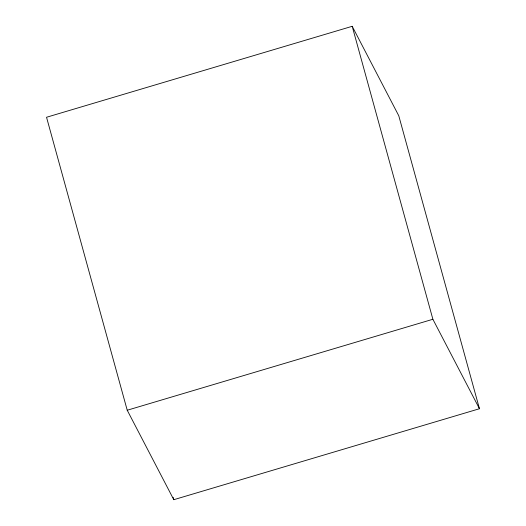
<?xml version="1.0" encoding="UTF-8"?>
<svg xmlns="http://www.w3.org/2000/svg" width="526" height="526" viewBox="0 0 526 526"><rect width="100%" height="100%" fill="white"/><g stroke="black" fill="none" stroke-linecap="round" stroke-linejoin="round"><path stroke-width="0.79" d="M352.203 26.3L46.538 117.265L127.226 410.234L173.797 499.7L479.462 408.735L398.774 115.766L352.203 26.3L432.885 319.269L479.462 408.735M127.226 410.234L432.885 319.269M173.146 497.326L173.797 499.7"/></g></svg>
